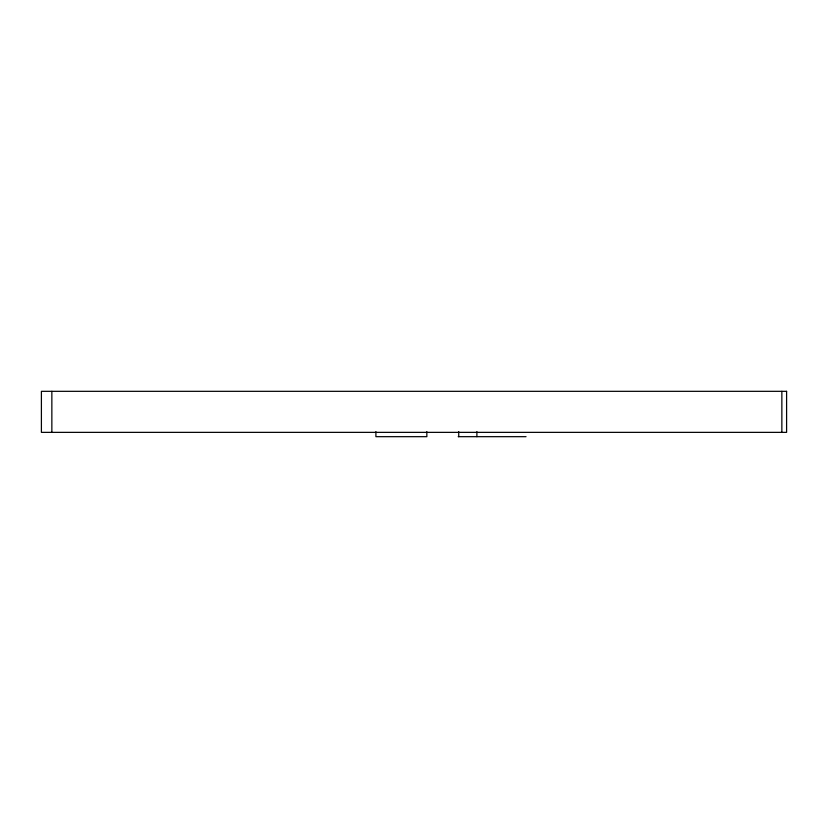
<?xml version="1.0" encoding="UTF-8"?>
<svg xmlns="http://www.w3.org/2000/svg" width="828" height="828" viewBox="0 0 828 828"><rect width="100%" height="100%" fill="white"/><g stroke="black" fill="none" stroke-linecap="round" stroke-linejoin="round"><path stroke-width="1.24" d="M458.184 436.677L526.049 436.677M781.86 391.323L781.86 432.361M476.897 431.636L476.897 436.677M458.733 431.636L458.733 436.677M426.824 431.636L426.865 436.677L375.902 436.677L375.902 431.636M51.853 391.323L51.853 432.361M786.6 391.323L41.4 391.323L41.4 432.361L786.6 432.361L786.6 391.323"/></g></svg>
